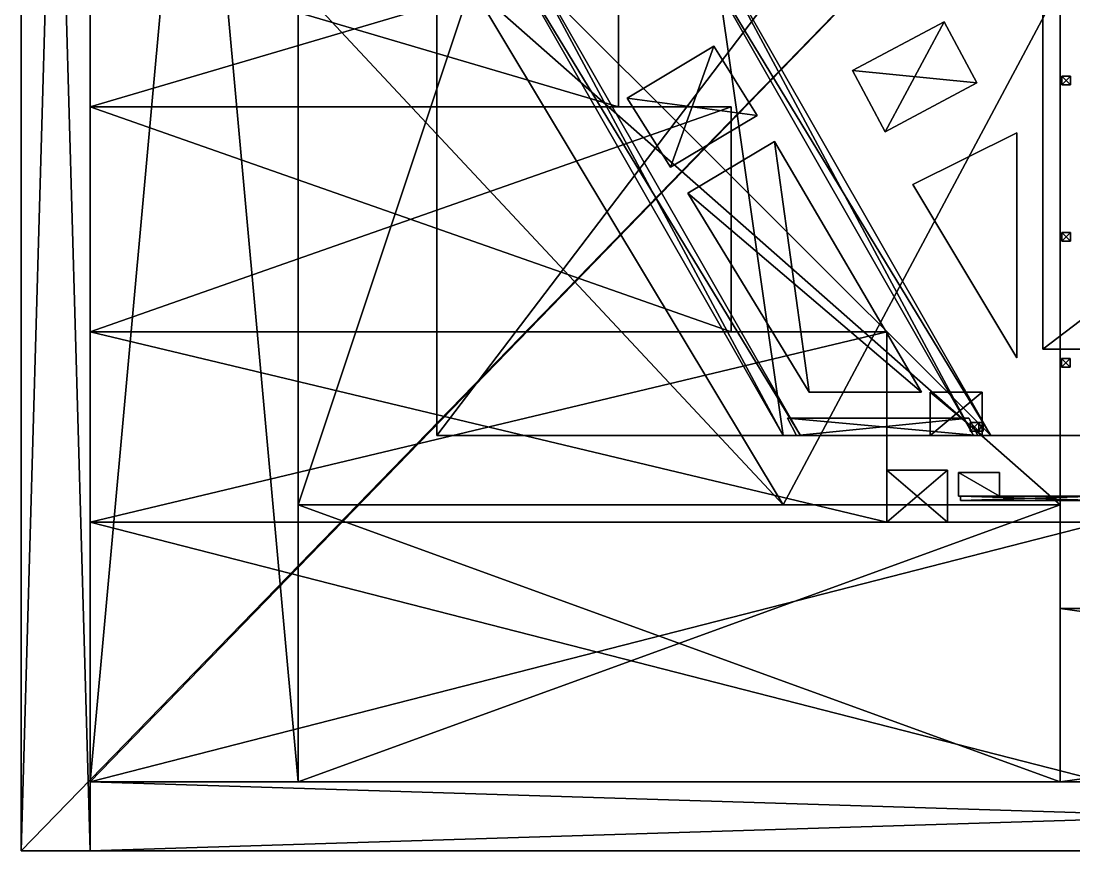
# Model space of a CAD drawing. Extents: x -6144 to 9632, y -5120 to 9632.
# Drawn here: x -6144 to -2253, y -5120 to -2051 of the extents above; entities that cross this region are included whole.
import ezdxf

# ---------------------------------------------------------------- set-up
doc = ezdxf.new("R2010")
doc.units = 0

msp = doc.modelspace()

# ---------------------------------------------------------------- meshes
at = {"layer": 'OBJECT012', "color": 50}
mesh = msp.add_polyface(dxfattribs=at)
corners = [(-2560, -3584, -11328), (-3328, -3584, -11328), (-3328, -3584, -8512), (-2560, -3584, -8512), (-4352, -1792, -11328), (-3584, -1792, -11328), (-3584, -1792, -8512), (-4352, -1792, -8512)]
mesh.append_faces([[corners[k] for k in face] for face in [(1, 3, 0), (5, 7, 4), (4, 0, 5), (2, 6, 3), (1, 7, 2), (5, 3, 6)]], dxfattribs={"vtx0": -1})
mesh.append_faces([[corners[k] for k in face] for face in [(1, 2, 3), (5, 6, 7), (4, 1, 0), (2, 7, 6), (1, 4, 7), (5, 0, 3)]], dxfattribs={"vtx2": -1})
at = {"layer": 'OBJECT018', "color": 50}
mesh = msp.add_polyface(dxfattribs=at)
corners = [(-2560, -3584, -8512), (-3328, -3584, -8512), (-3328, -3584, -8256), (-2560, -3584, -8256), (-4352, -1792, -8512), (-3584, -1792, -8512), (-3584, -1792, -8256), (-4352, -1792, -8256)]
mesh.append_faces([[corners[k] for k in face] for face in [(1, 3, 0), (5, 7, 4), (4, 0, 5), (2, 6, 3), (1, 7, 2), (5, 3, 6)]], dxfattribs={"vtx0": -1})
mesh.append_faces([[corners[k] for k in face] for face in [(1, 2, 3), (5, 6, 7), (4, 1, 0), (2, 7, 6), (1, 4, 7), (5, 0, 3)]], dxfattribs={"vtx2": -1})
at = {"layer": 'OBJECT047', "color": 50}
mesh = msp.add_polyface(dxfattribs=at)
corners = [(-3264, -3584, -8256), (-3328, -3584, -8256), (-3328, -3584, -8240), (-3264, -3584, -8240), (-4352, -1792, -8256), (-4288, -1792, -8256), (-4288, -1792, -8240), (-4352, -1792, -8240)]
mesh.append_faces([[corners[k] for k in face] for face in [(1, 3, 0), (5, 7, 4), (4, 0, 5), (2, 6, 3), (1, 7, 2), (5, 3, 6)]], dxfattribs={"vtx0": -1})
mesh.append_faces([[corners[k] for k in face] for face in [(1, 2, 3), (5, 6, 7), (4, 1, 0), (2, 7, 6), (1, 4, 7), (5, 0, 3)]], dxfattribs={"vtx2": -1})
at = {"layer": 'OBJECT048', "color": 50}
mesh = msp.add_polyface(dxfattribs=at)
corners = [(-3584, -1792, -8240), (-3584, -1792, -8256), (-2560, -3584, -8256), (-2560, -3584, -8240), (-2624, -3584, -8256), (-2624, -3584, -8240), (-3648, -1792, -8256), (-3648, -1792, -8240)]
mesh.append_faces([[corners[k] for k in face] for face in [(1, 3, 0), (2, 5, 3), (1, 7, 6), (2, 6, 4), (0, 5, 7), (4, 7, 5)]], dxfattribs={"vtx0": -1})
mesh.append_faces([[corners[k] for k in face] for face in [(1, 2, 3), (2, 4, 5), (1, 0, 7), (2, 1, 6), (0, 3, 5), (4, 6, 7)]], dxfattribs={"vtx2": -1})
at = {"layer": 'OBJECT049', "color": 50}
mesh = msp.add_polyface(dxfattribs=at)
corners = [(-2608, -3584, -8256), (-3278.480469, -3584, -8256), (-3278.480469, -3584, -8240), (-2608, -3584, -8240), (-3312, -3520, -8256), (-2641.519775, -3520, -8256), (-2641.515625, -3520, -8240), (-3312, -3520, -8240)]
mesh.append_faces([[corners[k] for k in face] for face in [(1, 3, 0), (5, 7, 4), (4, 0, 5), (2, 6, 3), (1, 7, 2), (5, 3, 6)]], dxfattribs={"vtx0": -1})
mesh.append_faces([[corners[k] for k in face] for face in [(1, 2, 3), (5, 6, 7), (4, 1, 0), (2, 7, 6), (1, 4, 7), (5, 0, 3)]], dxfattribs={"vtx2": -1})
at = {"layer": 'OBJECT1024', "color": 50}
mesh = msp.add_polyface(dxfattribs=at)
corners = [(-2604, -3568, -8240), (-2636, -3568, -8240), (-2636, -3568, -8236), (-2604, -3568, -8236), (-2636, -3536, -8240), (-2604, -3536, -8240), (-2604, -3536, -8236), (-2636, -3536, -8236)]
mesh.append_faces([[corners[k] for k in face] for face in [(1, 3, 0), (5, 7, 4), (4, 0, 5), (2, 6, 3), (1, 7, 2), (5, 3, 6)]], dxfattribs={"vtx0": -1})
mesh.append_faces([[corners[k] for k in face] for face in [(1, 2, 3), (5, 6, 7), (4, 1, 0), (2, 7, 6), (1, 4, 7), (5, 0, 3)]], dxfattribs={"vtx2": -1})
at = {"layer": 'OBJECT1044', "color": 50}
mesh = msp.add_polyface(dxfattribs=at)
corners = [(-2298, -2287, -11324), (-2298, -2287, -11328), (-2298, -2255, -11328), (-2298, -2255, -11324), (-2266, -2255, -11324), (-2266, -2255, -11328), (-2266, -2287, -11328), (-2266, -2287, -11324)]
mesh.append_faces([[corners[k] for k in face] for face in [(1, 3, 0), (5, 7, 4), (6, 0, 7), (2, 4, 3), (1, 5, 2), (3, 7, 0)]], dxfattribs={"vtx0": -1})
mesh.append_faces([[corners[k] for k in face] for face in [(1, 2, 3), (5, 6, 7), (6, 1, 0), (2, 5, 4), (1, 6, 5), (3, 4, 7)]], dxfattribs={"vtx2": -1})
at = {"layer": 'OBJECT1325', "color": 50}
mesh = msp.add_polyface(dxfattribs=at)
corners = [(-2298, -2865, -11324), (-2298, -2865, -11328), (-2298, -2833, -11328), (-2298, -2833, -11324), (-2266, -2833, -11324), (-2266, -2833, -11328), (-2266, -2865, -11328), (-2266, -2865, -11324)]
mesh.append_faces([[corners[k] for k in face] for face in [(1, 3, 0), (5, 7, 4), (6, 0, 7), (2, 4, 3), (1, 5, 2), (3, 7, 0)]], dxfattribs={"vtx0": -1})
mesh.append_faces([[corners[k] for k in face] for face in [(1, 2, 3), (5, 6, 7), (6, 1, 0), (2, 5, 4), (1, 6, 5), (3, 4, 7)]], dxfattribs={"vtx2": -1})
at = {"layer": 'OBJECT134', "color": 50}
mesh = msp.add_polyface(dxfattribs=at)
corners = [(-2672, -3824, -11192), (-2672, -3824, -11328), (-2672, -3808, -11328), (-2672, -3808, -11192), (-2160, -3808, -11192), (-2160, -3808, -11328), (-2160, -3824, -11328), (-2160, -3824, -11192)]
mesh.append_faces([[corners[k] for k in face] for face in [(1, 3, 0), (5, 7, 4), (6, 0, 7), (2, 4, 3), (1, 5, 2), (3, 7, 0)]], dxfattribs={"vtx0": -1})
mesh.append_faces([[corners[k] for k in face] for face in [(1, 2, 3), (5, 6, 7), (6, 1, 0), (2, 5, 4), (1, 6, 5), (3, 4, 7)]], dxfattribs={"vtx2": -1})
at = {"layer": 'OBJECT135', "color": 50}
mesh = msp.add_polyface(dxfattribs=at)
corners = [(-2680, -3720, -11328), (-2528, -3720, -11328), (-2528, -3720, -11192), (-2680, -3720, -11192), (-2680, -3808, -11328), (-2528, -3808, -11328), (-2680, -3808, -11192), (-2528, -3808, -11192)]
mesh.append_faces([[corners[k] for k in face] for face in [(1, 3, 0), (0, 5, 1), (3, 7, 6), (0, 6, 4), (1, 7, 2), (4, 7, 5)]], dxfattribs={"vtx0": -1})
mesh.append_faces([[corners[k] for k in face] for face in [(1, 2, 3), (0, 4, 5), (3, 2, 7), (0, 3, 6), (1, 5, 7), (4, 6, 7)]], dxfattribs={"vtx2": -1})
at = {"layer": 'OBJECT142', "color": 50}
mesh = msp.add_polyface(dxfattribs=at)
corners = [(-2816, -3424, -8256), (-3232, -3424, -8256), (-3232, -3424, -8160), (-2816, -3424, -8160), (-3360, -2496, -8256), (-3680, -2688, -8256), (-3680, -2688, -8160), (-3360, -2496, -8160)]
mesh.append_faces([[corners[k] for k in face] for face in [(1, 3, 0), (5, 0, 4), (2, 7, 3), (1, 6, 2), (4, 6, 5), (0, 7, 4)]], dxfattribs={"vtx0": -1})
mesh.append_faces([[corners[k] for k in face] for face in [(1, 2, 3), (5, 1, 0), (2, 6, 7), (1, 5, 6), (4, 7, 6), (0, 3, 7)]], dxfattribs={"vtx2": -1})
at = {"layer": 'OBJECT143', "color": 50}
mesh = msp.add_polyface(dxfattribs=at)
corners = [(-3584, -2144, -8256), (-3904, -2336, -8256), (-3744, -2592, -8256), (-3424, -2400, -8256), (-3424, -2400, -8160), (-3744, -2592, -8160), (-3904, -2336, -8160), (-3584, -2144, -8160)]
mesh.append_faces([[corners[k] for k in face] for face in [(1, 3, 0), (5, 7, 4), (2, 4, 3), (0, 6, 1), (1, 5, 2), (3, 7, 0)]], dxfattribs={"vtx0": -1})
mesh.append_faces([[corners[k] for k in face] for face in [(1, 2, 3), (5, 6, 7), (2, 5, 4), (0, 7, 6), (1, 6, 5), (3, 4, 7)]], dxfattribs={"vtx2": -1})
at = {"layer": 'OBJECT1533', "color": 50}
mesh = msp.add_polyface(dxfattribs=at)
corners = [(-2299, -3331, -11324), (-2299, -3331, -11328), (-2299, -3299, -11328), (-2299, -3299, -11324), (-2267, -3299, -11324), (-2267, -3299, -11328), (-2267, -3331, -11328), (-2267, -3331, -11324)]
mesh.append_faces([[corners[k] for k in face] for face in [(1, 3, 0), (5, 7, 4), (6, 0, 7), (2, 4, 3), (1, 5, 2), (3, 7, 0)]], dxfattribs={"vtx0": -1})
mesh.append_faces([[corners[k] for k in face] for face in [(1, 2, 3), (5, 6, 7), (6, 1, 0), (2, 5, 4), (1, 6, 5), (3, 4, 7)]], dxfattribs={"vtx2": -1})
at = {"layer": 'OBJECT168', "color": 50}
mesh = msp.add_polyface(dxfattribs=at)
corners = [(-2464, -2464, -11328), (-2464, -3296, -11328), (-2464, -3296, -11324), (-2464, -2464, -11324), (-2848, -2656, -11328), (-2848, -2656, -11324)]
mesh.append_faces([[corners[k] for k in face] for face in [(1, 0, 4), (2, 5, 3)]])
mesh.append_faces([[corners[k] for k in face] for face in [(1, 3, 0), (1, 5, 2), (0, 5, 4)]], dxfattribs={"vtx0": -1})
mesh.append_faces([[corners[k] for k in face] for face in [(1, 2, 3), (1, 4, 5), (0, 3, 5)]], dxfattribs={"vtx2": -1})
at = {"layer": 'OBJECT169', "color": 50}
mesh = msp.add_polyface(dxfattribs=at)
corners = [(-3071.390625, -2234.371094, -11328), (-2951.196045, -2460.408447, -11328), (-2612.148438, -2280.132813, -11328), (-2732.339844, -2054.101563, -11328), (-2951.199219, -2460.410156, -11324), (-3071.390625, -2234.378906, -11324), (-2732.339844, -2054.097656, -11324), (-2612.148438, -2280.129639, -11324)]
mesh.append_faces([[corners[k] for k in face] for face in [(1, 3, 0), (5, 7, 4), (0, 4, 1), (2, 6, 3), (3, 5, 0), (1, 7, 2)]], dxfattribs={"vtx0": -1})
mesh.append_faces([[corners[k] for k in face] for face in [(1, 2, 3), (5, 6, 7), (0, 5, 4), (2, 7, 6), (3, 6, 5), (1, 4, 7)]], dxfattribs={"vtx2": -1})
at = {"layer": 'OBJECT181', "color": 50}
mesh = msp.add_polyface(dxfattribs=at)
corners = [(-2304, -1280, -11360), (2304, -1280, -11360), (2304, -1280, -11328), (-2304, -1280, -11328), (-2304, -4224, -11360), (2304, -4224, -11360), (-2304, -4224, -11328), (2304, -4224, -11328)]
mesh.append_faces([[corners[k] for k in face] for face in [(1, 3, 0), (0, 5, 1), (3, 7, 6), (0, 6, 4), (1, 7, 2), (4, 7, 5)]], dxfattribs={"vtx0": -1})
mesh.append_faces([[corners[k] for k in face] for face in [(1, 2, 3), (0, 4, 5), (3, 2, 7), (0, 3, 6), (1, 5, 7), (4, 6, 7)]], dxfattribs={"vtx2": -1})
at = {"layer": 'OBJECT327', "color": 50}
mesh = msp.add_polyface(dxfattribs=at)
corners = [(-5888, -4864, -11328), (-5888, -4864, -11360), (-5888, 3584, -11360), (-5888, 3584, -11328), (-5120, 3584, -11328), (-5120, 3584, -11360), (-5120, -4864, -11360), (-5120, -4864, -11328)]
mesh.append_faces([[corners[k] for k in face] for face in [(1, 3, 0), (5, 7, 4), (6, 0, 7), (2, 4, 3), (1, 5, 2), (3, 7, 0)]], dxfattribs={"vtx0": -1})
mesh.append_faces([[corners[k] for k in face] for face in [(1, 2, 3), (5, 6, 7), (6, 1, 0), (2, 5, 4), (1, 6, 5), (3, 4, 7)]], dxfattribs={"vtx2": -1})
at = {"layer": 'OBJECT328', "color": 50}
mesh = msp.add_polyface(dxfattribs=at)
corners = [(-5120, -3840, -11360), (-5120, -4864, -11360), (-2304, -4864, -11360), (-2304, -3840, -11360), (-5120, -4864, -11328), (-5120, -3840, -11328), (-2304, -3840, -11328), (-2304, -4864, -11328)]
mesh.append_faces([[corners[k] for k in face] for face in [(1, 3, 0), (5, 7, 4), (0, 4, 1), (2, 6, 3), (1, 7, 2), (3, 5, 0)]], dxfattribs={"vtx0": -1})
mesh.append_faces([[corners[k] for k in face] for face in [(1, 2, 3), (5, 6, 7), (0, 5, 4), (2, 7, 6), (1, 4, 7), (3, 6, 5)]], dxfattribs={"vtx2": -1})
at = {"layer": 'OBJECT329', "color": 50}
mesh = msp.add_polyface(dxfattribs=at)
corners = [(-2304, -4864, -11328), (-2304, -4864, -11360), (-2304, -4224, -11360), (-2304, -4224, -11328), (2304, -4224, -11328), (2304, -4224, -11360), (2304, -4864, -11360), (2304, -4864, -11328)]
mesh.append_faces([[corners[k] for k in face] for face in [(1, 3, 0), (5, 7, 4), (6, 0, 7), (2, 4, 3), (1, 5, 2), (3, 7, 0)]], dxfattribs={"vtx0": -1})
mesh.append_faces([[corners[k] for k in face] for face in [(1, 2, 3), (5, 6, 7), (6, 1, 0), (2, 5, 4), (1, 6, 5), (3, 4, 7)]], dxfattribs={"vtx2": -1})
at = {"layer": 'OBJECT331', "color": 50}
mesh = msp.add_polyface(dxfattribs=at)
corners = [(-2304, -3840, -11360), (-3328, -3840, -11360), (-3328, -3840, -11328), (-2304, -3840, -11328), (-4480, -1920, -11360), (-2304, -1920, -11360), (-2304, -1920, -11328), (-4480, -1920, -11328)]
mesh.append_faces([[corners[k] for k in face] for face in [(1, 3, 0), (5, 7, 4), (4, 0, 5), (2, 6, 3), (1, 7, 2), (5, 3, 6)]], dxfattribs={"vtx0": -1})
mesh.append_faces([[corners[k] for k in face] for face in [(1, 2, 3), (5, 6, 7), (4, 1, 0), (2, 7, 6), (1, 4, 7), (5, 0, 3)]], dxfattribs={"vtx2": -1})
at = {"layer": 'OBJECT333', "color": 50}
mesh = msp.add_polyface(dxfattribs=at)
corners = [(-5120, -3840, -11328), (-5120, -1920, -11328), (-4480, -1920, -11328), (-3328, -3840, -11328), (-3328, -3840, -11360), (-4480, -1920, -11360), (-5120, -1920, -11360), (-5120, -3840, -11360)]
mesh.append_faces([[corners[k] for k in face] for face in [(1, 3, 0), (3, 5, 4), (1, 7, 6), (0, 4, 7), (2, 6, 5), (5, 7, 4)]], dxfattribs={"vtx0": -1})
mesh.append_faces([[corners[k] for k in face] for face in [(1, 2, 3), (3, 2, 5), (1, 0, 7), (0, 3, 4), (2, 1, 6), (5, 6, 7)]], dxfattribs={"vtx2": -1})
at = {"layer": 'OBJECT355', "color": 50}
mesh = msp.add_polyface(dxfattribs=at)
corners = [(-6144, -5120, 9664), (-6144, -5120, 9408), (-6144, 3840, 9408), (-6144, 3840, 9664), (2560, 3840, 9664), (2560, 3840, 9408), (2560, -5120, 9408), (2560, -5120, 9664)]
mesh.append_faces([[corners[k] for k in face] for face in [(1, 3, 0), (5, 7, 4), (6, 0, 7), (2, 4, 3), (1, 5, 2), (3, 7, 0)]], dxfattribs={"vtx0": -1})
mesh.append_faces([[corners[k] for k in face] for face in [(1, 2, 3), (5, 6, 7), (6, 1, 0), (2, 5, 4), (1, 6, 5), (3, 4, 7)]], dxfattribs={"vtx2": -1})
at = {"layer": 'OBJECT356', "color": 50}
mesh = msp.add_polyface(dxfattribs=at)
corners = [(2560, -5120, -11616), (-6144, -5120, -11616), (-6144, -5120, -11360), (2560, -5120, -11360), (-6144, 3840, -11616), (2560, 3840, -11616), (2560, 3840, -11360), (-6144, 3840, -11360)]
mesh.append_faces([[corners[k] for k in face] for face in [(1, 3, 0), (5, 7, 4), (4, 0, 5), (2, 6, 3), (1, 7, 2), (5, 3, 6)]], dxfattribs={"vtx0": -1})
mesh.append_faces([[corners[k] for k in face] for face in [(1, 2, 3), (5, 6, 7), (4, 1, 0), (2, 7, 6), (1, 4, 7), (5, 0, 3)]], dxfattribs={"vtx2": -1})
at = {"layer": 'OBJECT357', "color": 50}
mesh = msp.add_polyface(dxfattribs=at)
corners = [(-6144, -5120, 9408), (-6144, -5120, -11360), (-6144, 3840, -11360), (-6144, 3840, 9408), (-5888, 3840, 9408), (-5888, 3840, -11360), (-5888, -5120, -11360), (-5888, -5120, 9408)]
mesh.append_faces([[corners[k] for k in face] for face in [(1, 3, 0), (5, 7, 4), (6, 0, 7), (2, 4, 3), (1, 5, 2), (3, 7, 0)]], dxfattribs={"vtx0": -1})
mesh.append_faces([[corners[k] for k in face] for face in [(1, 2, 3), (5, 6, 7), (6, 1, 0), (2, 5, 4), (1, 6, 5), (3, 4, 7)]], dxfattribs={"vtx2": -1})
at = {"layer": 'OBJECT360', "color": 50}
mesh = msp.add_polyface(dxfattribs=at)
corners = [(-5888, -5120, 9408), (-5888, -5120, -11360), (-5888, -4864, -11360), (-5888, -4864, 9408), (2304, -4864, 9408), (2304, -4864, -11360), (2304, -5120, -11360), (2304, -5120, 9408)]
mesh.append_faces([[corners[k] for k in face] for face in [(1, 3, 0), (5, 7, 4), (6, 0, 7), (2, 4, 3), (1, 5, 2), (3, 7, 0)]], dxfattribs={"vtx0": -1})
mesh.append_faces([[corners[k] for k in face] for face in [(1, 2, 3), (5, 6, 7), (6, 1, 0), (2, 5, 4), (1, 6, 5), (3, 4, 7)]], dxfattribs={"vtx2": -1})
at = {"layer": 'OBJECT615', "color": 50}
mesh = msp.add_polyface(dxfattribs=at)
corners = [(-2299, -3331, -11263.597656), (-2299, -3331, -11327.597656), (-2299, -3299, -11327.597656), (-2299, -3299, -11263.599609), (-2267, -3299, -11263.597656), (-2267, -3299, -11327.597656), (-2267, -3331, -11327.597656), (-2267, -3331, -11263.599609)]
mesh.append_faces([[corners[k] for k in face] for face in [(1, 3, 0), (5, 7, 4), (6, 0, 7), (2, 4, 3), (1, 5, 2), (3, 7, 0)]], dxfattribs={"vtx0": -1})
mesh.append_faces([[corners[k] for k in face] for face in [(1, 2, 3), (5, 6, 7), (6, 1, 0), (2, 5, 4), (1, 6, 5), (3, 4, 7)]], dxfattribs={"vtx2": -1})
at = {"layer": 'OBJECT616', "color": 50}
mesh = msp.add_polyface(dxfattribs=at)
corners = [(-2298, -2865, -11263.597656), (-2298, -2865, -11327.597656), (-2298, -2833, -11327.597656), (-2298, -2833, -11263.599609), (-2266, -2833, -11263.597656), (-2266, -2833, -11327.597656), (-2266, -2865, -11327.597656), (-2266, -2865, -11263.599609)]
mesh.append_faces([[corners[k] for k in face] for face in [(1, 3, 0), (5, 7, 4), (6, 0, 7), (2, 4, 3), (1, 5, 2), (3, 7, 0)]], dxfattribs={"vtx0": -1})
mesh.append_faces([[corners[k] for k in face] for face in [(1, 2, 3), (5, 6, 7), (6, 1, 0), (2, 5, 4), (1, 6, 5), (3, 4, 7)]], dxfattribs={"vtx2": -1})
at = {"layer": 'OBJECT617', "color": 50}
mesh = msp.add_polyface(dxfattribs=at)
corners = [(-2298, -2287, -11263.597656), (-2298, -2287, -11327.597656), (-2298, -2255, -11327.597656), (-2298, -2255, -11263.599609), (-2266, -2255, -11263.597656), (-2266, -2255, -11327.597656), (-2266, -2287, -11327.597656), (-2266, -2287, -11263.599609)]
mesh.append_faces([[corners[k] for k in face] for face in [(1, 3, 0), (5, 7, 4), (6, 0, 7), (2, 4, 3), (1, 5, 2), (3, 7, 0)]], dxfattribs={"vtx0": -1})
mesh.append_faces([[corners[k] for k in face] for face in [(1, 2, 3), (5, 6, 7), (6, 1, 0), (2, 5, 4), (1, 6, 5), (3, 4, 7)]], dxfattribs={"vtx2": -1})
at = {"layer": 'OBJECT643', "color": 50}
mesh = msp.add_polyface(dxfattribs=at)
corners = [(-2604, -3568, -8167), (-2604, -3568, -8240), (-2604, -3536, -8240), (-2604, -3536, -8167), (-2588, -3536, -8167), (-2588, -3536, -8240), (-2588, -3568, -8240), (-2588, -3568, -8167)]
mesh.append_faces([[corners[k] for k in face] for face in [(1, 3, 0), (5, 7, 4), (6, 0, 7), (2, 4, 3), (1, 5, 2), (3, 7, 0)]], dxfattribs={"vtx0": -1})
mesh.append_faces([[corners[k] for k in face] for face in [(1, 2, 3), (5, 6, 7), (6, 1, 0), (2, 5, 4), (1, 6, 5), (3, 4, 7)]], dxfattribs={"vtx2": -1})
at = {"layer": 'OBJECT734', "color": 50}
mesh = msp.add_polyface(dxfattribs=at)
corners = [(-5888, -4864, -320), (-5888, -4864, -576), (-5888, 3584, -576), (-5888, 3584, -320), (2304, 3584, -320), (2304, 3584, -576), (2304, -4864, -576), (2304, -4864, -320)]
mesh.append_faces([[corners[k] for k in face] for face in [(1, 3, 0), (5, 7, 4), (6, 0, 7), (2, 4, 3), (1, 5, 2), (3, 7, 0)]], dxfattribs={"vtx0": -1})
mesh.append_faces([[corners[k] for k in face] for face in [(1, 2, 3), (5, 6, 7), (6, 1, 0), (2, 5, 4), (1, 6, 5), (3, 4, 7)]], dxfattribs={"vtx2": -1})
at = {"layer": 'OBJECT777', "color": 50}
mesh = msp.add_polyface(dxfattribs=at)
corners = [(-5888, -4864, -11320), (-5888, -4864, -11328), (-5888, -3904, -11328), (-5888, -3904, -11320), (-2144, -3904, -11320), (-2144, -3904, -11328), (-2144, -4864, -11328), (-2144, -4864, -11320)]
mesh.append_faces([[corners[k] for k in face] for face in [(1, 3, 0), (5, 7, 4), (6, 0, 7), (2, 4, 3), (1, 5, 2), (3, 7, 0)]], dxfattribs={"vtx0": -1})
mesh.append_faces([[corners[k] for k in face] for face in [(1, 2, 3), (5, 6, 7), (6, 1, 0), (2, 5, 4), (1, 6, 5), (3, 4, 7)]], dxfattribs={"vtx2": -1})
at = {"layer": 'OBJECT778', "color": 50}
mesh = msp.add_polyface(dxfattribs=at)
corners = [(-2944, -3200, -11320), (-2944, -3200, -11328), (-2944, -3904, -11328), (-2944, -3904, -11320), (-5888, -3904, -11328), (-5888, -3904, -11320), (-5888, -3200, -11328), (-5888, -3200, -11320)]
mesh.append_faces([[corners[k] for k in face] for face in [(1, 3, 0), (2, 5, 3), (1, 7, 6), (2, 6, 4), (0, 5, 7), (4, 7, 5)]], dxfattribs={"vtx0": -1})
mesh.append_faces([[corners[k] for k in face] for face in [(1, 2, 3), (2, 4, 5), (1, 0, 7), (2, 1, 6), (0, 3, 5), (4, 6, 7)]], dxfattribs={"vtx2": -1})
at = {"layer": 'OBJECT779', "color": 50}
mesh = msp.add_polyface(dxfattribs=at)
corners = [(-2944, -3904, -11320), (-2944, -3904, -11328), (-2944, -3712, -11328), (-2944, -3712, -11320), (-2720, -3712, -11320), (-2720, -3712, -11328), (-2720, -3904, -11328), (-2720, -3904, -11320)]
mesh.append_faces([[corners[k] for k in face] for face in [(1, 3, 0), (5, 7, 4), (6, 0, 7), (2, 4, 3), (1, 5, 2), (3, 7, 0)]], dxfattribs={"vtx0": -1})
mesh.append_faces([[corners[k] for k in face] for face in [(1, 2, 3), (5, 6, 7), (6, 1, 0), (2, 5, 4), (1, 6, 5), (3, 4, 7)]], dxfattribs={"vtx2": -1})
at = {"layer": 'OBJECT780', "color": 50}
mesh = msp.add_polyface(dxfattribs=at)
corners = [(-5888, -3200, -11320), (-5888, -2368, -11320), (-3520, -2368, -11320), (-3520, -3200, -11320), (-5888, -2368, -11328), (-5888, -3200, -11328), (-3520, -3200, -11328), (-3520, -2368, -11328)]
mesh.append_faces([[corners[k] for k in face] for face in [(1, 3, 0), (1, 5, 4), (3, 7, 6), (0, 6, 5), (2, 4, 7), (5, 7, 4)]], dxfattribs={"vtx0": -1})
mesh.append_faces([[corners[k] for k in face] for face in [(1, 2, 3), (1, 0, 5), (3, 2, 7), (0, 3, 6), (2, 1, 4), (5, 6, 7)]], dxfattribs={"vtx2": -1})
at = {"layer": 'OBJECT783', "color": 50}
mesh = msp.add_polyface(dxfattribs=at)
corners = [(-5888, -1792, -11328), (-3936, -1792, -11328), (-3936, -1792, -11320), (-5888, -1792, -11320), (-5888, -2368, -11328), (-3936, -2368, -11328), (-5888, -2368, -11320), (-3936, -2368, -11320)]
mesh.append_faces([[corners[k] for k in face] for face in [(1, 3, 0), (0, 5, 1), (3, 7, 6), (0, 6, 4), (1, 7, 2), (4, 7, 5)]], dxfattribs={"vtx0": -1})
mesh.append_faces([[corners[k] for k in face] for face in [(1, 2, 3), (0, 4, 5), (3, 2, 7), (0, 3, 6), (1, 5, 7), (4, 6, 7)]], dxfattribs={"vtx2": -1})
at = {"layer": 'OBJECT799', "color": 50}
mesh = msp.add_polyface(dxfattribs=at)
corners = [(-5888, -3904, -11346), (-2144, -3904, -11346), (-2144, -3904, -11312), (-5888, -3904, -11312), (-5888, -4864, -11346), (-2144, -4864, -11346), (-5888, -4864, -11312), (-2144, -4864, -11312)]
mesh.append_faces([[corners[k] for k in face] for face in [(1, 3, 0), (0, 5, 1), (3, 7, 6), (0, 6, 4), (1, 7, 2), (4, 7, 5)]], dxfattribs={"vtx0": -1})
mesh.append_faces([[corners[k] for k in face] for face in [(1, 2, 3), (0, 4, 5), (3, 2, 7), (0, 3, 6), (1, 5, 7), (4, 6, 7)]], dxfattribs={"vtx2": -1})
at = {"layer": 'OBJECT800', "color": 50}
mesh = msp.add_polyface(dxfattribs=at)
corners = [(-5888, -3904, -11312), (-5888, -3904, -11346), (-5888, -3200, -11346), (-5888, -3200, -11312), (-2944, -3200, -11312), (-2944, -3200, -11346), (-2944, -3904, -11346), (-2944, -3904, -11312)]
mesh.append_faces([[corners[k] for k in face] for face in [(1, 3, 0), (5, 7, 4), (6, 0, 7), (2, 4, 3), (1, 5, 2), (3, 7, 0)]], dxfattribs={"vtx0": -1})
mesh.append_faces([[corners[k] for k in face] for face in [(1, 2, 3), (5, 6, 7), (6, 1, 0), (2, 5, 4), (1, 6, 5), (3, 4, 7)]], dxfattribs={"vtx2": -1})
at = {"layer": 'OBJECT801', "color": 50}
mesh = msp.add_polyface(dxfattribs=at)
corners = [(-2944, -3904, -11312), (-2944, -3904, -11346), (-2944, -3712, -11346), (-2944, -3712, -11312), (-2720, -3712, -11312), (-2720, -3712, -11346), (-2720, -3904, -11346), (-2720, -3904, -11312)]
mesh.append_faces([[corners[k] for k in face] for face in [(1, 3, 0), (5, 7, 4), (6, 0, 7), (2, 4, 3), (1, 5, 2), (3, 7, 0)]], dxfattribs={"vtx0": -1})
mesh.append_faces([[corners[k] for k in face] for face in [(1, 2, 3), (5, 6, 7), (6, 1, 0), (2, 5, 4), (1, 6, 5), (3, 4, 7)]], dxfattribs={"vtx2": -1})
at = {"layer": 'OBJECT802', "color": 50}
mesh = msp.add_polyface(dxfattribs=at)
corners = [(-3520, -2368, -11312), (-3520, -2368, -11346), (-3520, -3200, -11346), (-3520, -3200, -11312), (-5888, -3200, -11346), (-5888, -3200, -11312), (-5888, -2368, -11346), (-5888, -2368, -11312)]
mesh.append_faces([[corners[k] for k in face] for face in [(1, 3, 0), (2, 5, 3), (1, 7, 6), (2, 6, 4), (0, 5, 7), (4, 7, 5)]], dxfattribs={"vtx0": -1})
mesh.append_faces([[corners[k] for k in face] for face in [(1, 2, 3), (2, 4, 5), (1, 0, 7), (2, 1, 6), (0, 3, 5), (4, 6, 7)]], dxfattribs={"vtx2": -1})
at = {"layer": 'OBJECT805', "color": 50}
mesh = msp.add_polyface(dxfattribs=at)
corners = [(-5888, -2368, -11312), (-5888, -2368, -11346), (-5888, -1792, -11346), (-5888, -1792, -11312), (-3936, -1792, -11312), (-3936, -1792, -11346), (-3936, -2368, -11346), (-3936, -2368, -11312)]
mesh.append_faces([[corners[k] for k in face] for face in [(1, 3, 0), (5, 7, 4), (6, 0, 7), (2, 4, 3), (1, 5, 2), (3, 7, 0)]], dxfattribs={"vtx0": -1})
mesh.append_faces([[corners[k] for k in face] for face in [(1, 2, 3), (5, 6, 7), (6, 1, 0), (2, 5, 4), (1, 6, 5), (3, 4, 7)]], dxfattribs={"vtx2": -1})
at = {"layer": 'OBJECT863', "color": 50}
mesh = msp.add_polyface(dxfattribs=at)
corners = [(-2784, -3584, -8160), (-2784, -3584, -8256), (-2784, -3424, -8256), (-2784, -3424, -8160), (-2592, -3424, -8160), (-2592, -3424, -8256), (-2592, -3584, -8256), (-2592, -3584, -8160)]
mesh.append_faces([[corners[k] for k in face] for face in [(1, 3, 0), (5, 7, 4), (6, 0, 7), (2, 4, 3), (1, 5, 2), (3, 7, 0)]], dxfattribs={"vtx0": -1})
mesh.append_faces([[corners[k] for k in face] for face in [(1, 2, 3), (5, 6, 7), (6, 1, 0), (2, 5, 4), (1, 6, 5), (3, 4, 7)]], dxfattribs={"vtx2": -1})
at = {"layer": 'OBJECT864', "color": 50}
mesh = msp.add_polyface(dxfattribs=at)
corners = [(-2368, -3264, -11263.597656), (-2368, -3264, -11327.597656), (-2368, -1216, -11327.597656), (-2368, -1216, -11263.599609), (320, -1216, -11263.597656), (320, -1216, -11327.597656), (320, -3264, -11327.597656), (320, -3264, -11263.599609)]
mesh.append_faces([[corners[k] for k in face] for face in [(1, 3, 0), (5, 7, 4), (6, 0, 7), (2, 4, 3), (1, 5, 2), (3, 7, 0)]], dxfattribs={"vtx0": -1})
mesh.append_faces([[corners[k] for k in face] for face in [(1, 2, 3), (5, 6, 7), (6, 1, 0), (2, 5, 4), (1, 6, 5), (3, 4, 7)]], dxfattribs={"vtx2": -1})
at = {"layer": 'OBJECT902', "color": 50}
mesh = msp.add_polyface(dxfattribs=at)
corners = [(-4608, -3584, -10496), (-4608, -3584, -11336), (-4608, 2816, -11336), (-4608, 2816, -10496), (256, 2816, -10496), (256, 2816, -11336), (256, -3584, -11336), (256, -3584, -10496)]
mesh.append_faces([[corners[k] for k in face] for face in [(1, 3, 0), (5, 7, 4), (6, 0, 7), (2, 4, 3), (1, 5, 2), (3, 7, 0)]], dxfattribs={"vtx0": -1})
mesh.append_faces([[corners[k] for k in face] for face in [(1, 2, 3), (5, 6, 7), (6, 1, 0), (2, 5, 4), (1, 6, 5), (3, 4, 7)]], dxfattribs={"vtx2": -1})

doc.saveas('drawing.dxf')
